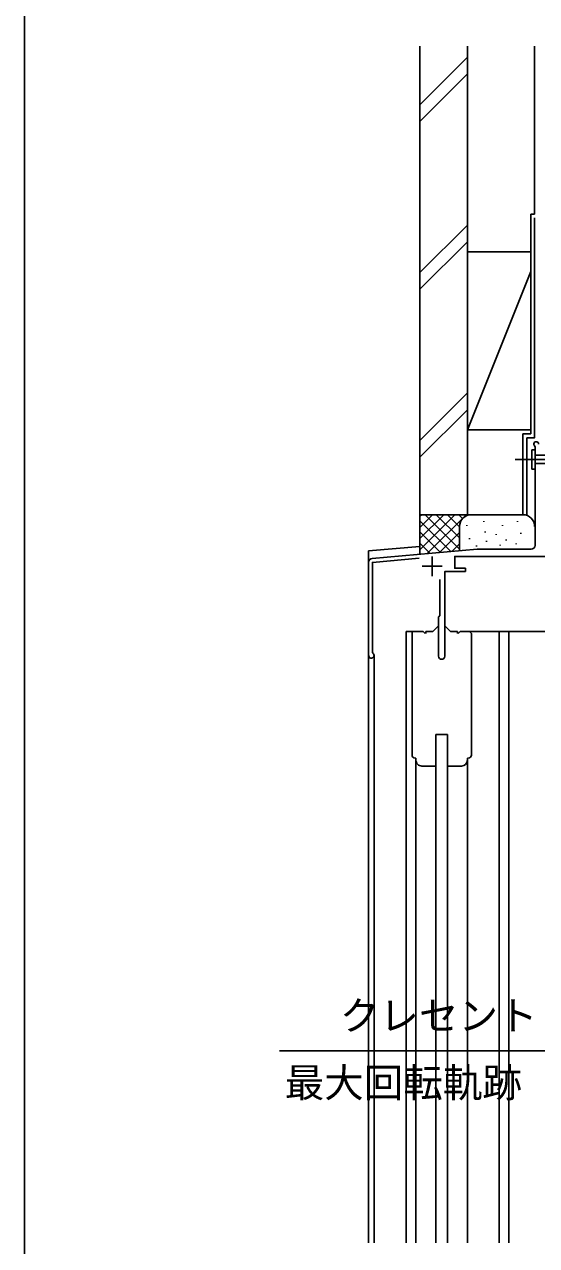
# Model space of a CAD drawing. Units: millimetres, scale not verified. Extents: x -525 to 525, y -780 to 776.
# Drawn here: x -525 to -395.5, y 245.9 to 554.6 of the extents above; entities that cross this region are included whole.
import ezdxf
from ezdxf.enums import TextEntityAlignment as Align

# ---------------------------------------------------------------- set-up
doc = ezdxf.new("R2010")
doc.units = ezdxf.units.MM
doc.header["$LTSCALE"] = 4
for name, color, linetype in [('0-2_YKK_11', 7, 'Continuous'), ('0-3_YKK_11E', 7, 'Continuous'), ('0-4_YKK_12', 2, 'Continuous'), ('0-5_YKK_13', 4, 'Continuous'), ('0-7_YKK_D', 6, 'Continuous'), ('0-8_YKK_ZWAK', 7, 'Continuous'), ('0-9_YSS_K', 3, 'Continuous'), ('0-A_YSS_KE', 3, 'Continuous')]:
    doc.layers.add(name, color=color, linetype=linetype)
doc.styles.add('ＭＳ ゴシック', font='')
doc.styles.get('ＭＳ ゴシック').set_extended_font_data('MS Gothic')

msp = doc.modelspace()

# ---------------------------------------------------------------- linework, layer by layer
at = {"layer": '0-2_YKK_11'}
for p, q in [((-421.9, 420.104), (-421.9, 415.104)), ((-438, 418.588), (-438, 395.105)), ((-424.4, 417.604), (-419.4, 417.604)), ((-420, 414.288), (-420, 405.105))]:
    msp.add_line(p, q, dxfattribs=at)
for points in [[(-396, 448.057), (-395.9, 447.834), (-395.9, 422.904)], [(-396.9, 421.904), (-410.57, 421.904), (-437.087, 419.584)], [(-418.7, 394.905), (-418.7, 416.304), (-413.5, 416.304), (-413.5, 417.104), (-416.2, 417.104), (-416.2, 420.104), (-387.8, 420.104), (-387.8, 417.104), (-390.5, 417.104), (-390.5, 416.304), (-385.3, 416.304), (-385.3, 394.904)], [(-436.88, 395.664), (-437, 395.904), (-437, 418.588), (-425.208, 419.62)], [(-420, 405.104), (-420.3, 404.804), (-420.3, 394.905)]]:
    msp.add_lwpolyline(points, dxfattribs=at)
for centre, radius, start, end in [((-395.6, 448.504), 0.6, 0, 228.18967), ((-396.9, 422.904), 1, 270, 0), ((-437, 418.588), 1, 95.00007, 180.00002), ((-437.3, 395.105), 0.7, 179.99876, 53.12734), ((-419.5, 394.905), 0.8, 179.99893, 359.99889)]:
    msp.add_arc(centre, radius, start, end, dxfattribs=at)
at = {"layer": '0-3_YKK_11E'}
for p, q in [((-424.2, 401.104), (-423.7, 400.604)), ((-414.8, 401.104), (-415.3, 400.604)), ((-412.5, 401.104), (-414.8, 401.104)), ((-426, 369.104), (-426.2, 369.104)), ((-412.8, 369.104), (-413, 369.104))]:
    msp.add_line(p, q, dxfattribs=at)
for points in [[(-427, 369.904), (-427, 401.104), (-424.2, 401.104)], [(-412.5, 401.104), (-412, 400.604), (-412, 369.904)]]:
    msp.add_lwpolyline(points, dxfattribs=at)
for centre, start, end in [((-426.2, 369.904), 180.00002, 270), ((-412.8, 369.904), 270, 0)]:
    msp.add_arc(centre, 0.8, start, end, dxfattribs=at)
at = {"layer": '0-4_YKK_12'}
for p, q in [((-438, 421.504), (-425, 422.642)), ((-438, 421.504), (-438, 246.604)), ((-428.5, 401.104), (-428.5, 246.604)), ((-428.5, 401.104), (-426.5, 401.104)), ((-412.724, 401.104), (-391.5, 401.104)), ((-405, 246.604), (-405, 401.104)), ((-402.5, 246.604), (-402.5, 401.104)), ((-436.6, 246.604), (-436.6, 395.052)), ((-421, 375.104), (-421, 246.604)), ((-418, 375.104), (-421, 375.104)), ((-418, 375.104), (-418, 246.604)), ((-426, 369.104), (-426, 246.604)), ((-413, 369.104), (-413, 246.604))]:
    msp.add_line(p, q, dxfattribs=at)
at = {"layer": '0-5_YKK_13'}
for p, q in [((-400.9, 444.604), (-365.9, 444.604)), ((-396.723, 442.137), (-396.723, 447.072)), ((-396.723, 447.072), (-395.9, 447.072)), ((-395.9, 447.072), (-395.9, 442.137)), ((-374.819, 445.654), (-395.9, 445.654)), ((-396.723, 442.137), (-395.9, 442.137)), ((-395.9, 443.554), (-374.819, 443.554)), ((-420.464, 402.381), (-421.7, 401.104)), ((-418.536, 402.381), (-417.3, 401.104)), ((-423.5, 401.074), (-423.5, 400.657)), ((-423.47, 401.104), (-421.7, 401.104)), ((-415.53, 401.104), (-417.3, 401.104)), ((-415.5, 401.074), (-415.5, 400.598)), ((-426, 369.104), (-426, 368.604)), ((-413, 368.604), (-413, 369.104)), ((-424.5, 367.104), (-421, 367.104)), ((-418, 367.104), (-414.5, 367.104))]:
    msp.add_line(p, q, dxfattribs=at)
for centre, radius, start, end in [((-420.4, 402.304), 0.1, 0, 129.73588), ((-418.6, 402.304), 0.1, 50.26412, 180), ((-423.47, 401.074), 0.03, 90, 180), ((-415.53, 401.074), 0.03, 0, 90), ((-424.5, 368.604), 1.5, 179.99942, 270), ((-414.5, 368.604), 1.5, 270, 0)]:
    msp.add_arc(centre, radius, start, end, dxfattribs=at)
at = {"layer": '0-7_YKK_D'}
msp.add_lwpolyline([(-331.2, 295.104), (-368, 295.104), (-460.516, 295.104)], dxfattribs=at)
at = {"layer": '0-8_YKK_ZWAK'}
msp.add_line((-525, 750.1), (-525, -779.9), dxfattribs=at)
at = {"layer": '0-9_YSS_K'}
for p, q in [((-425, 534.279), (-413, 546.279)), ((-425, 530.037), (-413, 542.037)), ((-425, 491.853), (-413, 503.853)), ((-425, 487.61), (-413, 499.61)), ((-413, 497.104), (-397, 497.104)), ((-413, 497.104), (-413, 452.104)), ((-397, 492.104), (-413, 452.104)), ((-413, 461.426), (-425, 449.426)), ((-425, 445.184), (-413, 457.184)), ((-413, 452.104), (-397, 452.104)), ((-425, 430.642), (-425, 420.642)), ((-412, 430.642), (-425, 430.642)), ((-425, 421.784), (-416.142, 430.642)), ((-425, 424.612), (-418.971, 430.642)), ((-425, 427.441), (-421.799, 430.642)), ((-425, 430.269), (-424.627, 430.642)), ((-425, 429.127), (-417.197, 421.324)), ((-423.686, 430.642), (-415, 421.955)), ((-423.152, 420.803), (-413.314, 430.642)), ((-420.858, 430.642), (-415, 424.784)), ((-418.029, 430.642), (-415, 427.612)), ((-415.201, 430.642), (-414.219, 429.66)), ((-412.373, 430.642), (-412.352, 430.621)), ((-399, 430.642), (-412, 430.642)), ((-408.833, 428.838), (-408.833, 429.038)), ((-400.318, 428.838), (-400.318, 429.038)), ((-425, 426.299), (-419.798, 421.097)), ((-420.052, 421.075), (-415, 426.127)), ((-415, 427.642), (-415, 421.517)), ((-413.172, 427.837), (-413.172, 428.037)), ((-408.499, 426.168), (-408.499, 426.368)), ((-404.159, 427.837), (-404.159, 428.037)), ((-399.486, 425.834), (-399.486, 426.034)), ((-425, 423.47), (-422.399, 420.869)), ((-416.953, 421.346), (-414.982, 423.316)), ((-412.505, 424.499), (-412.505, 424.699)), ((-410.674, 422.642), (-410.674, 422.842)), ((-408.165, 423.831), (-408.165, 424.031)), ((-405.706, 425.565), (-405.706, 425.765)), ((-404.745, 422.858), (-404.745, 423.058)), ((-403.158, 424.165), (-403.158, 424.365)), ((-400.651, 423.162), (-400.651, 423.362))]:
    msp.add_line(p, q, dxfattribs=at)
for centre, start, end in [((-412, 427.642), 90, 180), ((-399, 427.642), 0, 90)]:
    msp.add_arc(centre, 3, start, end, dxfattribs=at)
at = {"layer": '0-A_YSS_KE'}
for p, q in [((-425, 549.104), (-425, 430.642)), ((-413, 549.104), (-413, 430.642)), ((-396, 506.642), (-396, 549.104)), ((-397, 506.642), (-396, 506.642)), ((-399, 451.104), (-399, 430.642)), ((-398, 450.104), (-398, 430.642)), ((-413, 430.642), (-425, 430.642))]:
    msp.add_line(p, q, dxfattribs=at)
for points in [[(-399, 451.104), (-397, 451.104), (-397, 506.642)], [(-398, 450.104), (-396, 450.104), (-396, 505.642)]]:
    msp.add_lwpolyline(points, dxfattribs=at)

# ---------------------------------------------------------------- texts
at = {"layer": '0-7_YKK_D', "style": 'ＭＳ ゴシック'}
for s, p in [('クレセント', (-445.249, 298.184)), ('最大回転軌跡', (-459.198, 281.229))]:
    msp.add_text(s, height=7.331, dxfattribs=at).set_placement(p, align=Align.BOTTOM_LEFT)

doc.saveas('drawing.dxf')
